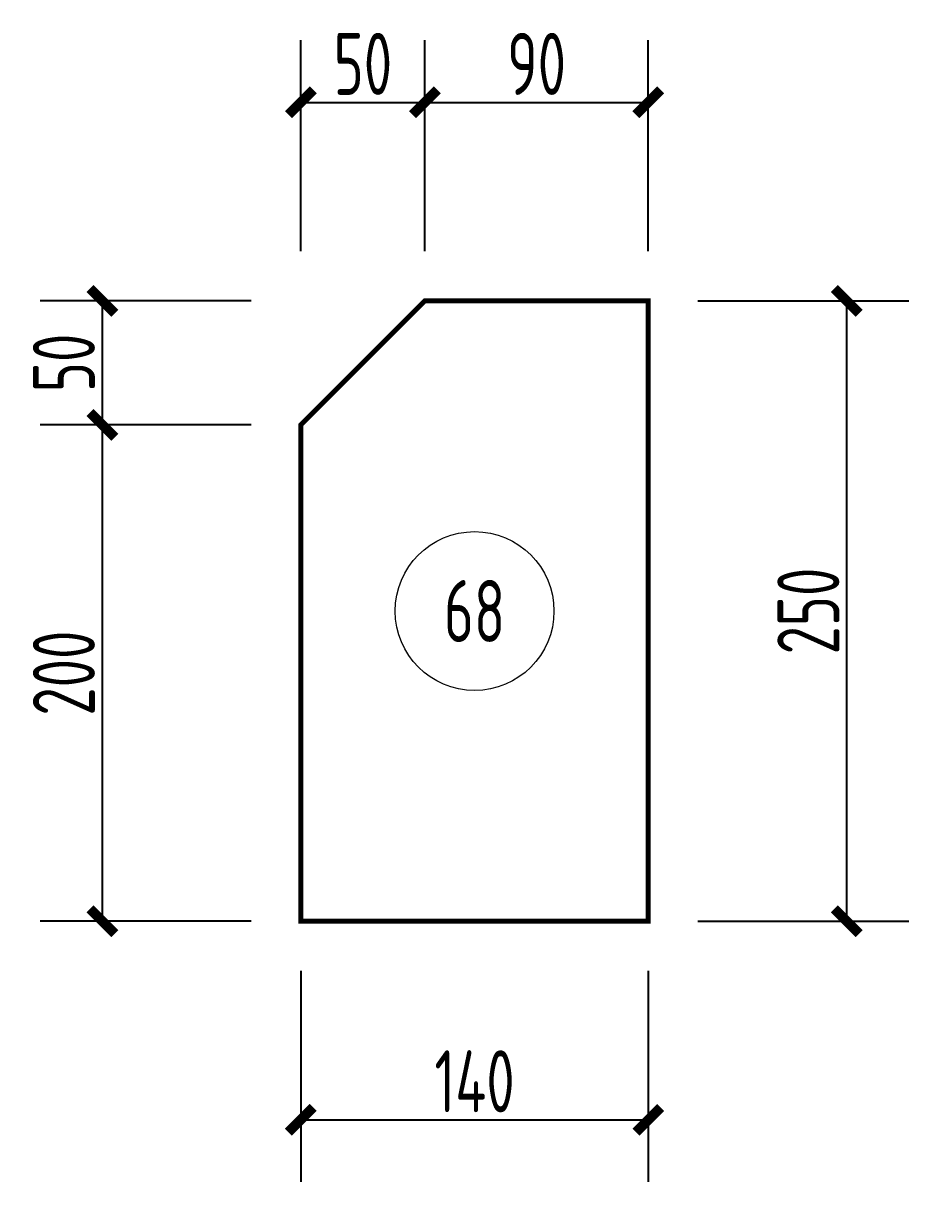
# Model space of a CAD drawing. Extents: x 95752 to 843522, y -411933 to 75567.
# Drawn here: x 229228 to 232797, y 31060 to 35729 of the extents above; entities that cross this region are included whole.
import ezdxf
from ezdxf.enums import TextEntityAlignment as Align

# ---------------------------------------------------------------- set-up
doc = ezdxf.new("R2010")
doc.units = 0
doc.header["$LTSCALE"] = 1000
doc.header["$MEASUREMENT"] = 0
for name, color, linetype, lineweight in [('15', 3, 'Continuous', 20), ('尺寸标注', 9, 'Continuous', 18), ('编号标注', 9, 'Continuous', 18)]:
    doc.layers.add(name, color=color, linetype=linetype, lineweight=lineweight)
doc.styles.add('FromPkpm', font='Pkpmeng', dxfattribs={"width": 0.7, "bigfont": 'Pkpmchn'})
doc.dimstyles.new('Pkpm_1.00', dxfattribs={"dimtxt": 250, "dimasz": 100, "dimexe": 250, "dimexo": 0.0625, "dimgap": 30, "dimtad": 1, "dimdec": 0, "dimrnd": 5, "dimzin": 0, "dimdsep": 46, "dimtxsty": 'FromPkpm', "dimblk1": 'ARCHTICK', "dimblk2": 'ARCHTICK', "dimsah": 1, "dimcen": 0.09, "dimadec": 0, "dimazin": 0, "dimtfac": 1, "dimtdec": 0, "dimtix": 1, "dimtmove": 2, "dimatfit": 1, "dimfxl": 1, "dimtolj": 1, "dimtzin": 0, "dimarcsym": 0})

# ---------------------------------------------------------------- blocks, each defined once
blk = doc.blocks.new('_ArchTick')
at = {"color": 0, "linetype": 'ByBlock', "const_width": 0.4}
blk.add_lwpolyline([(-0.5, -0.5), (0.5, 0.5)], dxfattribs=at)
blk = doc.blocks.new('*D312')
at = {"layer": 'Defpoints', "color": 0, "linetype": 'Continuous', "transparency": 16777216}
for p in [(230346.7, 32110.4), (231746.7, 32110.4), (231746.7, 31310.4)]:
    blk.add_point(p, dxfattribs=at)
at = {"layer": '尺寸标注', "color": 0, "linetype": 'Continuous', "lineweight": -2, "transparency": 16777216}
for p, q in [((230346.7, 31910.4), (230346.7, 31060.4)), ((231746.7, 31910.4), (231746.7, 31060.4)), ((230346.7, 31310.4), (231746.7, 31310.4))]:
    blk.add_line(p, q, dxfattribs=at)
at = {"layer": '尺寸标注', "color": 0, "linetype": 'Continuous', "lineweight": -2, "transparency": 16777216, "xscale": 100, "yscale": 100, "zscale": 100, "rotation": 180}
blk.add_blockref('_ArchTick', (230346.7, 31310.4), dxfattribs=at)
at = {"layer": '尺寸标注', "color": 0, "linetype": 'Continuous', "lineweight": -2, "transparency": 16777216, "xscale": 100, "yscale": 100, "zscale": 100}
blk.add_blockref('_ArchTick', (231746.7, 31310.4), dxfattribs=at)
at = {"layer": '尺寸标注', "color": 0, "linetype": 'Continuous', "lineweight": 18, "transparency": 16777216, "insert": (231046.7, 31465.4), "char_height": 250, "attachment_point": 5, "style": 'FromPkpm'}
blk.add_mtext('\\A1;140', dxfattribs=at)
blk = doc.blocks.new('*D313')
at = {"layer": 'Defpoints', "color": 0, "linetype": 'Continuous', "transparency": 16777216}
for p in [(230846.7, 35410.4), (230346.7, 34610.4), (230846.7, 34610.4)]:
    blk.add_point(p, dxfattribs=at)
at = {"layer": '尺寸标注', "color": 0, "linetype": 'Continuous', "lineweight": -2, "transparency": 16777216}
for p, q in [((230346.7, 34810.4), (230346.7, 35660.4)), ((230846.7, 34810.4), (230846.7, 35660.4)), ((230346.7, 35410.4), (230846.7, 35410.4))]:
    blk.add_line(p, q, dxfattribs=at)
at = {"layer": '尺寸标注', "color": 0, "linetype": 'Continuous', "lineweight": -2, "transparency": 16777216, "xscale": 100, "yscale": 100, "zscale": 100, "rotation": 180}
blk.add_blockref('_ArchTick', (230346.7, 35410.4), dxfattribs=at)
at = {"layer": '尺寸标注', "color": 0, "linetype": 'Continuous', "lineweight": -2, "transparency": 16777216, "xscale": 100, "yscale": 100, "zscale": 100}
blk.add_blockref('_ArchTick', (230846.7, 35410.4), dxfattribs=at)
at = {"layer": '尺寸标注', "color": 0, "linetype": 'Continuous', "lineweight": 18, "transparency": 16777216, "insert": (230596.7, 35565.4), "char_height": 250, "attachment_point": 5, "style": 'FromPkpm'}
blk.add_mtext('\\A1;50', dxfattribs=at)
blk = doc.blocks.new('*D314')
at = {"layer": 'Defpoints', "color": 0, "linetype": 'Continuous', "transparency": 16777216}
for p in [(231746.7, 35410.4), (230846.7, 34610.4), (231746.7, 34610.4)]:
    blk.add_point(p, dxfattribs=at)
at = {"layer": '尺寸标注', "color": 0, "linetype": 'Continuous', "lineweight": -2, "transparency": 16777216}
for p, q in [((230846.7, 34810.4), (230846.7, 35660.4)), ((231746.7, 34810.4), (231746.7, 35660.4)), ((230846.7, 35410.4), (231746.7, 35410.4))]:
    blk.add_line(p, q, dxfattribs=at)
at = {"layer": '尺寸标注', "color": 0, "linetype": 'Continuous', "lineweight": -2, "transparency": 16777216, "xscale": 100, "yscale": 100, "zscale": 100, "rotation": 180}
blk.add_blockref('_ArchTick', (230846.7, 35410.4), dxfattribs=at)
at = {"layer": '尺寸标注', "color": 0, "linetype": 'Continuous', "lineweight": -2, "transparency": 16777216, "xscale": 100, "yscale": 100, "zscale": 100}
blk.add_blockref('_ArchTick', (231746.7, 35410.4), dxfattribs=at)
at = {"layer": '尺寸标注', "color": 0, "linetype": 'Continuous', "lineweight": 18, "transparency": 16777216, "insert": (231296.7, 35565.4), "char_height": 250, "attachment_point": 5, "style": 'FromPkpm'}
blk.add_mtext('\\A1;90', dxfattribs=at)
blk = doc.blocks.new('*D315')
at = {"layer": 'Defpoints', "color": 0, "linetype": 'Continuous', "transparency": 16777216}
for p in [(231746.7, 34610.4), (232546.7, 34610.4), (231746.7, 32110.4)]:
    blk.add_point(p, dxfattribs=at)
at = {"layer": '尺寸标注', "color": 0, "linetype": 'Continuous', "lineweight": -2, "transparency": 16777216}
for p, q in [((231946.7, 34610.4), (232796.7, 34610.4)), ((232546.7, 32110.4), (232546.7, 34610.4)), ((231946.7, 32110.4), (232796.7, 32110.4))]:
    blk.add_line(p, q, dxfattribs=at)
at = {"layer": '尺寸标注', "color": 0, "linetype": 'Continuous', "lineweight": -2, "transparency": 16777216, "xscale": 100, "yscale": 100, "zscale": 100}
for p, rotation in [((232546.7, 34610.4), 90), ((232546.7, 32110.4), 270)]:
    blk.add_blockref('_ArchTick', p, dxfattribs=dict(at, rotation=rotation))
at = {"layer": '尺寸标注', "color": 0, "linetype": 'Continuous', "lineweight": 18, "transparency": 16777216, "insert": (232391.7, 33360.4), "char_height": 250, "attachment_point": 5, "rotation": 90, "style": 'FromPkpm'}
blk.add_mtext('\\A1;250', dxfattribs=at)
blk = doc.blocks.new('*D316')
at = {"layer": 'Defpoints', "color": 0, "linetype": 'Continuous', "transparency": 16777216}
for p in [(229546.7, 34110.4), (230346.7, 34110.4), (230346.7, 32110.4)]:
    blk.add_point(p, dxfattribs=at)
at = {"layer": '尺寸标注', "color": 0, "linetype": 'Continuous', "lineweight": -2, "transparency": 16777216}
for p, q in [((230146.7, 34110.4), (229296.7, 34110.4)), ((229546.7, 32110.4), (229546.7, 34110.4)), ((230146.7, 32110.4), (229296.7, 32110.4))]:
    blk.add_line(p, q, dxfattribs=at)
at = {"layer": '尺寸标注', "color": 0, "linetype": 'Continuous', "lineweight": -2, "transparency": 16777216, "xscale": 100, "yscale": 100, "zscale": 100}
for p, rotation in [((229546.7, 34110.4), 90), ((229546.7, 32110.4), 270)]:
    blk.add_blockref('_ArchTick', p, dxfattribs=dict(at, rotation=rotation))
at = {"layer": '尺寸标注', "color": 0, "linetype": 'Continuous', "lineweight": 18, "transparency": 16777216, "insert": (229391.7, 33110.4), "char_height": 250, "attachment_point": 5, "rotation": 90, "style": 'FromPkpm'}
blk.add_mtext('\\A1;200', dxfattribs=at)
blk = doc.blocks.new('*D317')
at = {"layer": 'Defpoints', "color": 0, "linetype": 'Continuous', "transparency": 16777216}
for p in [(229546.7, 34610.4), (230346.7, 34610.4), (230346.7, 34110.4)]:
    blk.add_point(p, dxfattribs=at)
at = {"layer": '尺寸标注', "color": 0, "linetype": 'Continuous', "lineweight": -2, "transparency": 16777216}
for p, q in [((230146.7, 34610.4), (229296.7, 34610.4)), ((229546.7, 34110.4), (229546.7, 34610.4)), ((230146.7, 34110.4), (229296.7, 34110.4))]:
    blk.add_line(p, q, dxfattribs=at)
at = {"layer": '尺寸标注', "color": 0, "linetype": 'Continuous', "lineweight": -2, "transparency": 16777216, "xscale": 100, "yscale": 100, "zscale": 100}
for p, rotation in [((229546.7, 34610.4), 90), ((229546.7, 34110.4), 270)]:
    blk.add_blockref('_ArchTick', p, dxfattribs=dict(at, rotation=rotation))
at = {"layer": '尺寸标注', "color": 0, "linetype": 'Continuous', "lineweight": 18, "transparency": 16777216, "insert": (229391.7, 34360.4), "char_height": 250, "attachment_point": 5, "rotation": 90, "style": 'FromPkpm'}
blk.add_mtext('\\A1;50', dxfattribs=at)

msp = doc.modelspace()

# ---------------------------------------------------------------- linework, layer by layer
at = {"layer": '15', "ltscale": 100, "const_width": 20}
msp.add_lwpolyline([(230346.7, 32110.4), (231746.7, 32110.4), (231746.7, 34610.4), (230846.7, 34610.4), (230346.7, 34110.4), (230346.7, 32110.4)], close=True, dxfattribs=at)
at = {"layer": '编号标注', "color": 2, "lineweight": 18, "ltscale": 100}
msp.add_circle((231046.7, 33360.4), 320, dxfattribs=at)

# ---------------------------------------------------------------- texts
at = {"layer": '编号标注', "color": 2, "style": 'FromPkpm', "width": 0.7}
msp.add_text('68', height=250, dxfattribs=at).set_placement((231046.7, 33360.4), align=Align.MIDDLE_CENTER)

# ---------------------------------------------------------------- dimensions: what is measured, and where the dimension line sits
at = {"layer": '尺寸标注', "color": 0, "linetype": 'Continuous', "lineweight": 18}
for base, p1, p2, text, picture, middle in [((230846.7, 35410.4), (230346.7, 34610.4), (230846.7, 34610.4), '50', '*D313', (230596.7, 35565.4)), ((231746.7, 35410.4), (230846.7, 34610.4), (231746.7, 34610.4), '90', '*D314', (231296.7, 35565.4)), ((231746.7, 31310.4), (230346.7, 32110.4), (231746.7, 32110.4), '140', '*D312', (231046.7, 31465.4))]:
    dim = msp.add_linear_dim(base=base, p1=p1, p2=p2, text=text, dimstyle='Pkpm_1.00', override={"dimexo": 200, "dimtad": 1, "dimjust": 0, "dimtih": 0, "dimtoh": 0, "dimtix": 1, "dimtmove": 0, "dimatfit": 3}, dxfattribs=at)
    dim.commit()
    dim.dimension.update_dxf_attribs({"geometry": picture, "text_midpoint": middle})
for base, p1, p2, text, picture, middle in [((229546.7, 34610.4), (230346.7, 34110.4), (230346.7, 34610.4), '50', '*D317', (229391.7, 34360.4)), ((232546.7, 34610.4), (231746.7, 32110.4), (231746.7, 34610.4), '250', '*D315', (232391.7, 33360.4)), ((229546.7, 34110.4), (230346.7, 32110.4), (230346.7, 34110.4), '200', '*D316', (229391.7, 33110.4))]:
    dim = msp.add_linear_dim(base=base, p1=p1, p2=p2, angle=90, text=text, dimstyle='Pkpm_1.00', override={"dimexo": 200, "dimtad": 1, "dimjust": 0, "dimtih": 0, "dimtoh": 0, "dimtix": 1, "dimtmove": 0, "dimatfit": 3}, dxfattribs=at)
    dim.commit()
    dim.dimension.update_dxf_attribs({"geometry": picture, "text_midpoint": middle})

doc.saveas('drawing.dxf')
